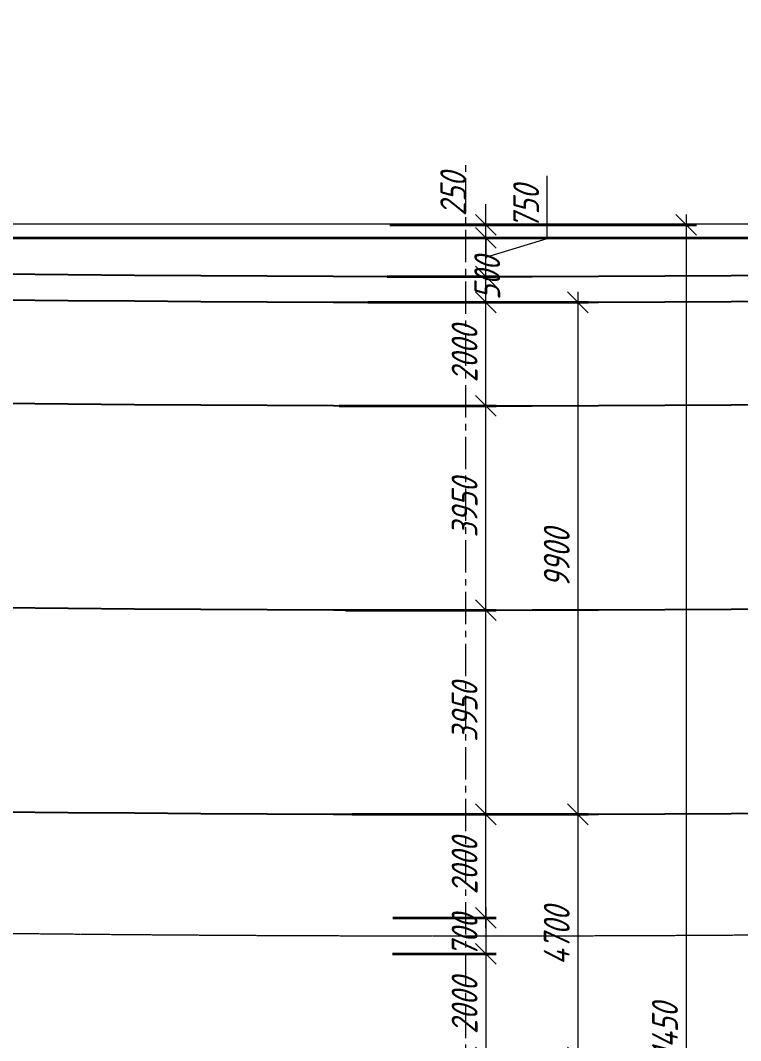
# Model space of a CAD drawing. Header units: millimetres. Extents: x 0 to 285450075, y -3000605 to 8125189010.
# Drawn here: x 6844456 to 6858383, y -999226 to -979499 of the extents above; entities that cross this region are included whole.
import ezdxf
from ezdxf import colors
from ezdxf.entities.mleader import LeaderData, LeaderLine
from ezdxf.math import Vec2, Vec3

# ---------------------------------------------------------------- set-up
doc = ezdxf.new("R2010")
doc.units = ezdxf.units.MM
doc.set_wipeout_variables(frame=1)
doc.linetypes.add('CENTER', pattern=[50.8, 31.75, -6.35, 6.35, -6.35])
doc.linetypes.add('осевая', pattern=[2, 1.25, -0.25, 0.25, -0.25])
for name, color, linetype, lineweight in [('1-Бетон', 106, 'Continuous', 35), ('1-Оси', 1, 'CENTER', 20), ('ИС_Выноски', 3, 'Continuous', 18), ('ИС_Ось', 3, 'осевая', 18), ('ИС_Размер', 3, 'Continuous', 18)]:
    doc.layers.add(name, color=color, linetype=linetype, lineweight=lineweight)
doc.layers.add('_Defpoints', color=8, linetype='Continuous', plot=False)
doc.layers.add('Оси_Невидимые', color=5, linetype='Continuous', plot=False)
doc.styles.add('0', font='isocpeur.ttf', dxfattribs={"width": 0.8, "oblique": 15})
doc.styles.add('ISOCPEUR', font='isocpeur.ttf', dxfattribs={"width": 0.8, "oblique": 15, "height": 2.5})
doc.dimstyles.new('М200', dxfattribs={"dimscale": 200, "dimtxt": 2.5, "dimasz": 2, "dimexe": 1, "dimexo": 1, "dimgap": 0.8, "dimtad": 1, "dimdec": 0, "dimzin": 0, "dimdsep": 46, "dimtxsty": '0', "dimblk": 'OBLIQUE', "dimcen": 0.09, "dimdle": 1, "dimclrd": 256, "dimclre": 256, "dimclrt": 256, "dimadec": 4, "dimazin": 0, "dimtfac": 1, "dimtdec": 0, "dimtmove": 1, "dimatfit": 2, "dimfxl": 1, "dimtolj": 1, "dimtzin": 0, "dimlwd": -1, "dimarcsym": 0})

# ---------------------------------------------------------------- blocks, each defined once
blk = doc.blocks.new('св поле кальм пл')
at = {"layer": 'ИС_Ось', "color": 1, "lineweight": 40, "ltscale": 2, "true_color": 0xff0000, "flags": 128}
blk.add_lwpolyline([(34.634, -46.806, 0.046583), (-64.636, 63.963, 0.046583)], format="xyb", dxfattribs=at)
blk = doc.blocks.new('б33 план')
at = {"layer": '1-Бетон'}
blk.add_lwpolyline([(1400, 700), (31600, 700), (31600, -700), (1400, -700)], close=True, dxfattribs=at)
at = {"layer": 'ИС_Ось', "color": 3, "ltscale": 20}
blk.add_lwpolyline([(0, 0), (33000, 0)], dxfattribs=at)
blk = doc.blocks.new('*U1595')
blk.add_blockref('б33 план', (-16500, 0))
blk = doc.blocks.new('*U1596')
at = {"layer": '_Defpoints', "color": 0, "linetype": 'ByBlock', "lineweight": -2, "transparency": 16777216}
for p in [(0, 13500), (0, 11250), (0, 9000), (0, 6750), (0, 4500), (0, 2250), (0, 0)]:
    blk.add_blockref('*U1595', p, dxfattribs=at)
blk = doc.blocks.new('_OBLIQUE')
at = {"color": 0, "linetype": 'ByBlock', "lineweight": -2}
blk.add_line((0.5, 0.5), (-0.5, -0.5), dxfattribs=at)
blk = doc.blocks.new('*D168')
at = {"layer": 'Defpoints', "color": 0, "linetype": 'Continuous', "transparency": 16777216}
for p in [(6486585, -666598), (6486826, -671298), (6491153, -671298)]:
    blk.add_point(p, dxfattribs=at)
at = {"layer": 'ИС_Размер', "transparency": 16777216}
blk.add_line((6491153, -666398), (6491153, -671498), dxfattribs=at)
at = {"layer": 'ИС_Размер', "lineweight": -2, "transparency": 16777216}
for p, q in [((6486785, -666598), (6491353, -666598)), ((6487026, -671298), (6491353, -671298))]:
    blk.add_line(p, q, dxfattribs=at)
at = {"layer": 'ИС_Размер', "linetype": 'Continuous', "transparency": 16777216, "xscale": 400, "yscale": 400, "zscale": 400}
for p, rotation in [((6491153, -666598), 90), ((6491153, -671298), 270)]:
    blk.add_blockref('_OBLIQUE', p, dxfattribs=dict(at, rotation=rotation))
at = {"layer": 'ИС_Размер', "linetype": 'Continuous', "transparency": 16777216, "insert": (6490743, -668948), "char_height": 500, "attachment_point": 5, "rotation": 90, "style": '0'}
blk.add_mtext('\\A1;4700', dxfattribs=at)
blk = doc.blocks.new('*D169')
at = {"layer": 'Defpoints', "color": 0, "transparency": 16777216}
for p in [(6487369, -669298), (6486826, -671298), (6489371, -671298)]:
    blk.add_point(p, dxfattribs=at)
at = {"layer": 'ИС_Размер', "transparency": 16777216}
blk.add_line((6489371, -669098), (6489371, -671498), dxfattribs=at)
at = {"layer": 'ИС_Размер', "lineweight": -2, "transparency": 16777216}
for p, q in [((6487569, -669298), (6489571, -669298)), ((6487026, -671298), (6489571, -671298))]:
    blk.add_line(p, q, dxfattribs=at)
at = {"layer": 'ИС_Размер', "transparency": 16777216, "xscale": 400, "yscale": 400, "zscale": 400}
for p, rotation in [((6489371, -669298), 90), ((6489371, -671298), 270)]:
    blk.add_blockref('_OBLIQUE', p, dxfattribs=dict(at, rotation=rotation))
at = {"layer": 'ИС_Размер', "transparency": 16777216, "insert": (6488961, -670298), "char_height": 500, "attachment_point": 5, "rotation": 90, "style": '0'}
blk.add_mtext('\\A1;2000', dxfattribs=at)
blk = doc.blocks.new('*D176')
at = {"layer": 'Defpoints', "color": 0, "linetype": 'Continuous', "transparency": 16777216}
for p in [(6487318, -655198), (6487217, -686648), (6493246, -686648)]:
    blk.add_point(p, dxfattribs=at)
at = {"layer": 'ИС_Размер', "transparency": 16777216}
blk.add_line((6493246, -654998), (6493246, -686848), dxfattribs=at)
at = {"layer": 'ИС_Размер', "lineweight": -2, "transparency": 16777216}
for p, q in [((6487518, -655198), (6493446, -655198)), ((6487417, -686648), (6493446, -686648))]:
    blk.add_line(p, q, dxfattribs=at)
at = {"layer": 'ИС_Размер', "linetype": 'Continuous', "transparency": 16777216, "xscale": 400, "yscale": 400, "zscale": 400}
for p, rotation in [((6493246, -655198), 90), ((6493246, -686648), 270)]:
    blk.add_blockref('_OBLIQUE', p, dxfattribs=dict(at, rotation=rotation))
at = {"layer": 'ИС_Размер', "linetype": 'Continuous', "transparency": 16777216, "insert": (6492836, -670923), "char_height": 500, "attachment_point": 5, "rotation": 90, "style": '0'}
blk.add_mtext('\\A1;31450', dxfattribs=at)
blk = doc.blocks.new('*D178')
at = {"layer": 'Defpoints', "color": 0, "transparency": 16777216}
for p in [(6487372, -668598), (6487369, -669298), (6489371, -669298)]:
    blk.add_point(p, dxfattribs=at)
at = {"layer": 'ИС_Размер', "transparency": 16777216}
blk.add_line((6489371, -668398), (6489371, -669498), dxfattribs=at)
at = {"layer": 'ИС_Размер', "lineweight": -2, "transparency": 16777216}
for p, q in [((6487572, -668598), (6489571, -668598)), ((6487569, -669298), (6489571, -669298))]:
    blk.add_line(p, q, dxfattribs=at)
at = {"layer": 'ИС_Размер', "transparency": 16777216, "xscale": 400, "yscale": 400, "zscale": 400}
for p, rotation in [((6489371, -668598), 90), ((6489371, -669298), 270)]:
    blk.add_blockref('_OBLIQUE', p, dxfattribs=dict(at, rotation=rotation))
at = {"layer": 'ИС_Размер', "transparency": 16777216, "insert": (6488961, -668948), "char_height": 500, "attachment_point": 5, "rotation": 90, "style": '0'}
blk.add_mtext('\\A1;700', dxfattribs=at)
blk = doc.blocks.new('*D179')
at = {"layer": 'Defpoints', "color": 0, "transparency": 16777216}
for p in [(6486585, -666598), (6489371, -666598), (6487372, -668598)]:
    blk.add_point(p, dxfattribs=at)
at = {"layer": 'ИС_Размер', "transparency": 16777216}
blk.add_line((6489371, -668798), (6489371, -666398), dxfattribs=at)
at = {"layer": 'ИС_Размер', "lineweight": -2, "transparency": 16777216}
for p, q in [((6486785, -666598), (6489571, -666598)), ((6487572, -668598), (6489571, -668598))]:
    blk.add_line(p, q, dxfattribs=at)
at = {"layer": 'ИС_Размер', "transparency": 16777216, "xscale": 400, "yscale": 400, "zscale": 400}
for p, rotation in [((6489371, -666598), 90), ((6489371, -668598), 270)]:
    blk.add_blockref('_OBLIQUE', p, dxfattribs=dict(at, rotation=rotation))
at = {"layer": 'ИС_Размер', "transparency": 16777216, "insert": (6488961, -667598), "char_height": 500, "attachment_point": 5, "rotation": 90, "style": '0'}
blk.add_mtext('\\A1;2000', dxfattribs=at)
blk = doc.blocks.new('*D180')
at = {"layer": 'Defpoints', "color": 0, "linetype": 'Continuous', "transparency": 16777216}
for p in [(6486458, -662648), (6489371, -662648), (6486585, -666598)]:
    blk.add_point(p, dxfattribs=at)
at = {"layer": 'ИС_Размер', "transparency": 16777216}
blk.add_line((6489371, -666798), (6489371, -662448), dxfattribs=at)
at = {"layer": 'ИС_Размер', "lineweight": -2, "transparency": 16777216}
for p, q in [((6486658, -662648), (6489571, -662648)), ((6486785, -666598), (6489571, -666598))]:
    blk.add_line(p, q, dxfattribs=at)
at = {"layer": 'ИС_Размер', "linetype": 'Continuous', "transparency": 16777216, "xscale": 400, "yscale": 400, "zscale": 400}
for p, rotation in [((6489371, -662648), 90), ((6489371, -666598), 270)]:
    blk.add_blockref('_OBLIQUE', p, dxfattribs=dict(at, rotation=rotation))
at = {"layer": 'ИС_Размер', "linetype": 'Continuous', "transparency": 16777216, "insert": (6488961, -664623), "char_height": 500, "attachment_point": 5, "rotation": 90, "style": '0'}
blk.add_mtext('\\A1;3950', dxfattribs=at)
blk = doc.blocks.new('*D181')
at = {"layer": 'Defpoints', "color": 0, "linetype": 'Continuous', "transparency": 16777216}
for p in [(6486337, -658698), (6489371, -658698), (6486458, -662648)]:
    blk.add_point(p, dxfattribs=at)
at = {"layer": 'ИС_Размер', "transparency": 16777216}
blk.add_line((6489371, -662848), (6489371, -658498), dxfattribs=at)
at = {"layer": 'ИС_Размер', "lineweight": -2, "transparency": 16777216}
for p, q in [((6486537, -658698), (6489571, -658698)), ((6486658, -662648), (6489571, -662648))]:
    blk.add_line(p, q, dxfattribs=at)
at = {"layer": 'ИС_Размер', "linetype": 'Continuous', "transparency": 16777216, "xscale": 400, "yscale": 400, "zscale": 400}
for p, rotation in [((6489371, -658698), 90), ((6489371, -662648), 270)]:
    blk.add_blockref('_OBLIQUE', p, dxfattribs=dict(at, rotation=rotation))
at = {"layer": 'ИС_Размер', "linetype": 'Continuous', "transparency": 16777216, "insert": (6488961, -660673), "char_height": 500, "attachment_point": 5, "rotation": 90, "style": '0'}
blk.add_mtext('\\A1;3950', dxfattribs=at)
blk = doc.blocks.new('*D182')
at = {"layer": 'Defpoints', "color": 0, "linetype": 'Continuous', "transparency": 16777216}
for p in [(6486892, -656698), (6489371, -656698), (6486337, -658698)]:
    blk.add_point(p, dxfattribs=at)
at = {"layer": 'ИС_Размер', "transparency": 16777216}
blk.add_line((6489371, -658898), (6489371, -656498), dxfattribs=at)
at = {"layer": 'ИС_Размер', "lineweight": -2, "transparency": 16777216}
for p, q in [((6487092, -656698), (6489571, -656698)), ((6486537, -658698), (6489571, -658698))]:
    blk.add_line(p, q, dxfattribs=at)
at = {"layer": 'ИС_Размер', "linetype": 'Continuous', "transparency": 16777216, "xscale": 400, "yscale": 400, "zscale": 400}
for p, rotation in [((6489371, -656698), 90), ((6489371, -658698), 270)]:
    blk.add_blockref('_OBLIQUE', p, dxfattribs=dict(at, rotation=rotation))
at = {"layer": 'ИС_Размер', "linetype": 'Continuous', "transparency": 16777216, "insert": (6488961, -657698), "char_height": 500, "attachment_point": 5, "rotation": 90, "style": '0'}
blk.add_mtext('\\A1;2000', dxfattribs=at)
blk = doc.blocks.new('*D183')
at = {"layer": 'Defpoints', "color": 0, "transparency": 16777216}
for p in [(6487318, -655198), (6489371, -655198), (6487318, -655448)]:
    blk.add_point(p, dxfattribs=at)
at = {"layer": 'ИС_Размер', "transparency": 16777216}
for p, q in [((6489371, -655198), (6489371, -654798)), ((6489371, -655448), (6489371, -655198)), ((6489371, -655448), (6489371, -655848))]:
    blk.add_line(p, q, dxfattribs=at)
at = {"layer": 'ИС_Размер', "lineweight": -2, "transparency": 16777216}
for p, q in [((6487518, -655198), (6489571, -655198)), ((6487518, -655448), (6489571, -655448))]:
    blk.add_line(p, q, dxfattribs=at)
at = {"layer": 'ИС_Размер', "transparency": 16777216, "xscale": 400, "yscale": 400, "zscale": 400}
for p, rotation in [((6489371, -655198), 270), ((6489371, -655448), 90)]:
    blk.add_blockref('_OBLIQUE', p, dxfattribs=dict(at, rotation=rotation))
at = {"layer": 'ИС_Размер', "transparency": 16777216, "insert": (6488742, -654611), "char_height": 500, "attachment_point": 5, "rotation": 90, "style": '0'}
blk.add_mtext('\\A1;250', dxfattribs=at)
blk = doc.blocks.new('*D184')
at = {"layer": 'Defpoints', "color": 0, "transparency": 16777216}
for p in [(6487261, -656198), (6489371, -656198), (6486892, -656698)]:
    blk.add_point(p, dxfattribs=at)
at = {"layer": 'ИС_Размер', "transparency": 16777216}
blk.add_line((6489371, -656898), (6489371, -655998), dxfattribs=at)
at = {"layer": 'ИС_Размер', "lineweight": -2, "transparency": 16777216}
for p, q in [((6487461, -656198), (6489571, -656198)), ((6487092, -656698), (6489571, -656698))]:
    blk.add_line(p, q, dxfattribs=at)
at = {"layer": 'ИС_Размер', "transparency": 16777216, "xscale": 400, "yscale": 400, "zscale": 400}
for p, rotation in [((6489371, -656198), 90), ((6489371, -656698), 270)]:
    blk.add_blockref('_OBLIQUE', p, dxfattribs=dict(at, rotation=rotation))
at = {"layer": 'ИС_Размер', "transparency": 16777216, "insert": (6489399, -656235), "char_height": 500, "attachment_point": 5, "rotation": 90, "style": '0'}
blk.add_mtext('\\A1;500', dxfattribs=at)
blk = doc.blocks.new('*D185')
at = {"layer": 'Defpoints', "color": 0, "transparency": 16777216}
for p in [(6487318, -655448), (6489371, -655448), (6487261, -656198)]:
    blk.add_point(p, dxfattribs=at)
at = {"layer": 'ИС_Размер', "transparency": 16777216}
for p, q in [((6490561, -655466), (6490561, -654252)), ((6489371, -656398), (6489371, -655248)), ((6489371, -655823), (6490561, -655466))]:
    blk.add_line(p, q, dxfattribs=at)
at = {"layer": 'ИС_Размер', "lineweight": -2, "transparency": 16777216}
for p, q in [((6487518, -655448), (6489571, -655448)), ((6487461, -656198), (6489571, -656198))]:
    blk.add_line(p, q, dxfattribs=at)
at = {"layer": 'ИС_Размер', "transparency": 16777216, "xscale": 400, "yscale": 400, "zscale": 400}
for p, rotation in [((6489371, -655448), 90), ((6489371, -656198), 270)]:
    blk.add_blockref('_OBLIQUE', p, dxfattribs=dict(at, rotation=rotation))
at = {"layer": 'ИС_Размер', "transparency": 16777216, "insert": (6490151, -654859), "char_height": 500, "attachment_point": 5, "rotation": 90, "style": '0'}
blk.add_mtext('\\A1;750', dxfattribs=at)
blk = doc.blocks.new('*D186')
at = {"layer": 'Defpoints', "color": 0, "linetype": 'Continuous', "transparency": 16777216}
for p in [(6486892, -656698), (6486585, -666598), (6491153, -666598)]:
    blk.add_point(p, dxfattribs=at)
at = {"layer": 'ИС_Размер', "transparency": 16777216}
blk.add_line((6491153, -656498), (6491153, -666798), dxfattribs=at)
at = {"layer": 'ИС_Размер', "lineweight": -2, "transparency": 16777216}
for p, q in [((6487092, -656698), (6491353, -656698)), ((6486785, -666598), (6491353, -666598))]:
    blk.add_line(p, q, dxfattribs=at)
at = {"layer": 'ИС_Размер', "linetype": 'Continuous', "transparency": 16777216, "xscale": 400, "yscale": 400, "zscale": 400}
for p, rotation in [((6491153, -656698), 90), ((6491153, -666598), 270)]:
    blk.add_blockref('_OBLIQUE', p, dxfattribs=dict(at, rotation=rotation))
at = {"layer": 'ИС_Размер', "linetype": 'Continuous', "transparency": 16777216, "insert": (6490743, -661648), "char_height": 500, "attachment_point": 5, "rotation": 90, "style": '0'}
blk.add_mtext('\\A1;9900', dxfattribs=at)
blk = doc.blocks.new('_None')
blk = doc.blocks.new('размеры')
at = {"layer": 'ИС_Размер'}
for base, p1, p2, angle, picture, middle in [((0, 13750), (-2053.6, 13500), (-2053.5, 13750), 270, '*D183', (-219.6, 14337.4)), ((0, 12750), (-2479.4, 12250.4), (-2109.9, 12750), 90, '*D184', (437.3, 12712.7)), ((0, -350), (-1999.3, 350), (-2002.8, -350), 270, '*D178', (0, 0))]:
    dim = blk.add_linear_dim(base=base, p1=p1, p2=p2, angle=angle, dimstyle='М200', dxfattribs=at)
    dim.commit()
    dim.dimension.update_dxf_attribs({"geometry": picture, "text_midpoint": middle, "dimtype": 128, "insert": (-6489371.4, 668947.9)})
for base, p1, p2, angle, picture, middle in [((0, 13500), (-2109.9, 12750), (-2053.6, 13500), 90, '*D185', (780, 13642)), ((0, 2350.4), (-1999.3, 350), (-2786.8, 2350.4), 90, '*D179', (-410, 1350.2)), ((0, -2349.6), (-2002.8, -350), (-2545.8, -2349.6), 270, '*D169', (-410, -1349.8))]:
    dim = blk.add_linear_dim(base=base, p1=p1, p2=p2, angle=angle, dimstyle='М200', dxfattribs=at)
    dim.commit()
    dim.dimension.update_dxf_attribs({"geometry": picture, "text_midpoint": middle, "insert": (-6489371.4, 668947.9)})
at = {"layer": 'ИС_Размер', "linetype": 'Continuous'}
for base, p1, p2, angle, picture, middle in [((3874.4, -17699.7), (-2053.5, 13750), (-2154.5, -17699.7), 270, '*D176', (3464.4, -1974.8)), ((0, 12250.4), (-3034.5, 10250.4), (-2479.4, 12250.4), 90, '*D182', (-410, 11250.4)), ((1781.4, 2350.4), (-2479.4, 12250.4), (-2786.8, 2350.4), 90, '*D186', (1371.4, 7300.4)), ((0, 10250.4), (-2913.5, 6300.4), (-3034.5, 10250.4), 90, '*D181', (-410, 8275.4)), ((0, 6300.4), (-2786.8, 2350.4), (-2913.5, 6300.4), 90, '*D180', (-410, 4325.4)), ((1781.4, -2349.6), (-2786.8, 2350.4), (-2545.8, -2349.6), 270, '*D168', (1371.4, 0.4))]:
    dim = blk.add_linear_dim(base=base, p1=p1, p2=p2, angle=angle, dimstyle='М200', dxfattribs=at)
    dim.commit()
    dim.dimension.update_dxf_attribs({"geometry": picture, "text_midpoint": middle, "insert": (-6489371.4, 668947.9)})

msp = doc.modelspace()

# ---------------------------------------------------------------- wipeouts: each hides what was drawn before it
at = {"color": 8}
msp.add_wipeout([(6768146.3097, -978452.2956), (6769048.6564, -961015.3084), (6783187.5049, -961781.2873), (6789822.7458, -963737.0491), (6792342.912, -965214.8884), (6794739.7683, -967147.551), (6796710.6059, -969287.4967), (6798972.3476, -972827.3011), (6799559.9796, -974108.9321), (6800548.503, -976914.5145), (6800941.7004, -979218.8678), (6801110.74, -979997.8709), (6801120.5061, -981796.831), (6804390.1165, -982085.6506), (6836572.2504, -983450.5447), (6869572.2504, -983450.5447), (6901754.4595, -982085.6474), (6905023.9531, -981804.7735), (6905066.0502, -980597.4803), (6905502.0348, -977530.3976), (6905836.8725, -976224.572), (6906301.8392, -974824.7602), (6906836.2075, -973530.8944), (6908001.4257, -971333.8355), (6909028.3112, -969814.4105), (6910334.0834, -968233.0587), (6911442.0934, -967112.5086), (6912930.3851, -965848.9276), (6914839.8805, -964546.3737), (6917472.6578, -963213.4109), (6919816.687, -962398.7338), (6921680.2024, -961970.2541), (6926079.0569, -961585.7451), (6928443.0065, -961463.3425), (6934039.5783, -961173.5584), (6937094.9562, -961015.4456), (6937997.2999, -978452.3736), (6935048.5606, -978710.3549), (6934997.2999, -979477.6647), (6934997.2999, -1010517.7816), (6938076.1091, -1011011.4017), (6939499.5864, -1025244.1742), (6935229.2288, -1026331.1774), (6925163.4174, -1028893.3914), (6923755.4876, -1029145.5767), (6921718.033, -1029263.7421), (6920233.0857, -1029193.3899), (6918530.1655, -1028948.1245), (6916228.9581, -1028322.1787), (6914714.2546, -1027707.4008), (6912904.3003, -1026728.5668), (6912279.1687, -1026319.4822), (6910685.2828, -1025077.183), (6909023.4567, -1023389.608), (6907665.7331, -1021562.4175), (6906708.703, -1019862.9969), (6906402.7215, -1019200.9213), (6905935.1306, -1018005.5191), (6905293.8852, -1015596.2436), (6905206.1161, -1014166.2599), (6905028.0605, -1013366.5238), (6903674.8508, -1013482.7746), (6869967.3041, -1014901.366), (6836572.2504, -1014901.366), (6802469.65, -1013482.7746), (6801116.1257, -1013366.4968), (6800854.2013, -1015365.2679), (6800622.5774, -1016630.0071), (6800429.5955, -1017568.6937), (6800094.3046, -1018402.4682), (6799687.9012, -1019449.7387), (6798997.9913, -1020899.8331), (6798723.7173, -1021398.3652), (6797540.3763, -1023215.9162), (6796263.3431, -1024762.5789), (6795034.1398, -1025977.2907), (6793683.2088, -1027081.8702), (6793683.2088, -1027081.8702), (6792785.7279, -1027707.1746), (6791392.4257, -1028533.0145), (6790131.1603, -1029147.2596), (6788647.964, -1029726.1122), (6789075.2541, -1029574.3614), (6787677.8197, -1030027.7751), (6786389.863, -1030340.33), (6787314.6698, -1030125.8509), (6785757.9039, -1030458.4502), (6784295.0671, -1030645.8842), (6783091.4533, -1030711.9801), (6783361.4201, -1030704.0052), (6781782.7975, -1030694.6795), (6780487.8251, -1030585.8443), (6778079.4504, -1030205.9322), (6765323.2033, -1028097.3841), (6768146.3097, -1011018.2187), (6770886.3356, -1011257.9399), (6771146.3097, -1010517.7816), (6771146.3097, -979477.6647), (6771212.5481, -978720.5567)], dxfattribs=at).dxf.layer = '1-Бетон'

# ---------------------------------------------------------------- next in the draw order: linework, layer by layer
at = {"layer": '1-Бетон'}
msp.add_lwpolyline([(6779525.5592, -979949.6028), (6804390.0413, -982085.6474), (6836841.2633, -983451.366), (6869303.2375, -983451.366), (6901754.4595, -982085.6474), (6926618.9416, -979949.6028)], dxfattribs=at)
at = {"layer": '1-Бетон', "color": 4}
for points in [[(6837971.8121, -984451.366), (6869324.2708, -984451.366), (6901818.31, -983083.8454), (6926618.9416, -980953.286)], [(6837971.8121, -984951.366), (6869334.7875, -984951.366), (6901850.2353, -983582.9444), (6926618.9416, -981455.1277)], [(6836572.2504, -983450.5447), (6869572.2504, -983450.5447), (6869572.2504, -1014900.5447), (6836572.2504, -1014900.5447), (6836572.2504, -983450.5447)], [(6869572.2504, -983450.5447), (6836572.2504, -983450.5447)], [(6836573.0954, -997030.3507), (6869571.34, -997030.4617)]]:
    msp.add_lwpolyline(points, dxfattribs=at)
at = {"layer": '1-Бетон', "color": 1}
msp.add_arc((6853073.4951, -197199.2175), 800001.3732, 266.0847156566, 273.246619114, dxfattribs=at)
at = {"layer": '1-Оси', "color": 1, "ltscale": 20}
msp.add_lwpolyline([(6926618.9416, -995730.798), (6902746.4591, -997781.6225), (6869622.2208, -999176.3672), (6836502.7045, -999175.543), (6803398.0417, -997781.6225), (6779525.5592, -995730.798)], dxfattribs=at)

# ---------------------------------------------------------------- next in the draw order: block references
at = {"layer": '1-Бетон', "color": 1, "xscale": 999.9999999999981, "yscale": 999.9999999999981, "zscale": 999.9999999999981, "rotation": 228.1225190970572}
msp.add_blockref('св поле кальм пл', (6836546.8121, -999176.366), dxfattribs=at)
at = {"layer": '_Defpoints', "rotation": 180}
msp.add_blockref('*U1596', (6853071.8121, -984551.366), dxfattribs=at)

# ---------------------------------------------------------------- next in the draw order: wipeouts: each hides what was drawn before it
msp.add_wipeout([(6779525.5592, -979949.6028), (6804390.0413, -982085.6474), (6836841.2978, -983450.5447), (6869322.7522, -983450.5447), (6901754.4595, -982085.6474), (6926618.9416, -979949.6028), (6926618.9416, -1011511.7059), (6903674.8508, -1013482.7746), (6869967.3041, -1014901.366), (6836177.1966, -1014901.366), (6802469.65, -1013482.7746), (6779525.5592, -1011511.7059)]).dxf.layer = '1-Бетон'

# ---------------------------------------------------------------- next in the draw order: linework, layer by layer
at = {"layer": '1-Бетон'}
msp.add_lwpolyline([(6779525.5592, -980200.5236), (6804374.0786, -982335.1969), (6836836.0049, -983701.366), (6869308.4959, -983701.366), (6901770.4221, -982335.1969), (6926618.9416, -980200.5236)], dxfattribs=at)
at = {"layer": '1-Оси'}
msp.add_arc((6853073.53, -197200.5588), 800000.0321, 264.1220889675, 275.8776640605, dxfattribs=at)
at = {"layer": 'ИС_Ось', "color": 1, "ltscale": 500}
msp.add_lwpolyline([(6853071.8048, -1016175.9553), (6853071.8048, -982175.9553)], dxfattribs=at)
at = {"layer": 'Оси_Невидимые'}
for radius, start, end in [(787250.0321, 264.0265714973, 275.973200589), (787750.0321, 264.0303494553, 275.969385022), (789750.0321, 264.045528359, 275.9542376188), (793700.0321, 264.0752542297, 275.9245062345), (797650.0321, 264.1047446642, 275.8950405433), (802350.0321, 264.1393587588, 275.8603629499)]:
    msp.add_arc((6853073.53, -197200.5588), radius, start, end, dxfattribs=at)

# ---------------------------------------------------------------- next in the draw order: block references
at = {"layer": '1-Бетон'}
msp.add_blockref('размеры', (6853456.2743, -997200.5912), dxfattribs=at)

# ---------------------------------------------------------------- next in the draw order: leaders
at = {"layer": 'ИС_Выноски'}
ml = msp.add_multileader_mtext('Standard', dxfattribs=at)
ml.set_content('Ось лестничного \\Pсхода ЛС1', color=256, style='ISOCPEUR')
ml.set_leader_properties(color=256, linetype='ByLayer', lineweight=-1)
ml.set_arrow_properties(name='NONE')
ml.build(insert=Vec2(0, 0))
ml.multileader.update_dxf_attribs({"text_left_attachment_type": 6, "text_right_attachment_type": 6, "dogleg_length": 0.8052, "arrow_head_size": 600, "scale": 50})
ctx = ml.context
ctx.base_point, ctx.scale, ctx.char_height, ctx.arrow_head_size, ctx.landing_gap_size, ctx.plane_origin, ctx.plane_x_axis, ctx.plane_y_axis = Vec3(6770468.1841, -1031219.3336), 50, 1000, 600, 9, Vec3(6760277.4054, -1024955.142), Vec3(0.9866113487, -0.1630890759), Vec3(0.1630890759, 0.9866113487)
ctx.left_attachment, ctx.right_attachment, ctx.text_align_type = 6, 6, 1
notes = []
notes.append((ctx, [(0, (1, 1, 0), (6770388.7413, -1031206.2015), (0.9866113487, -0.1630890759), 80.5209, [(0, [(6771149.4031, -1027945.5016)], 0, [])])]))
ctx.mtext.insert, ctx.mtext.text_direction, ctx.mtext.rotation, ctx.mtext.width, ctx.mtext.alignment, ctx.mtext.flow_direction = Vec3(6774869.7901, -1030730.6445), Vec3(0.9866113487, -0.1630890759), 6.1193644632, 10468.006023, 2, 5
for ctx, leaders in notes:
    for number, flags, end, landing, length, lines in leaders:
        leader = LeaderData()
        leader.index, (leader.has_last_leader_line, leader.has_dogleg_vector, leader.attachment_direction) = number, flags
        leader.last_leader_point, leader.dogleg_vector, leader.dogleg_length = Vec3(end), Vec3(landing), length
        for number, points, colour, breaks in lines:
            line = LeaderLine()
            line.index, line.vertices, line.color, line.breaks = number, Vec3.list(points), colors.encode_raw_color(colour), breaks
            leader.lines.append(line)
        ctx.leaders.append(leader)

doc.saveas('drawing.dxf')
